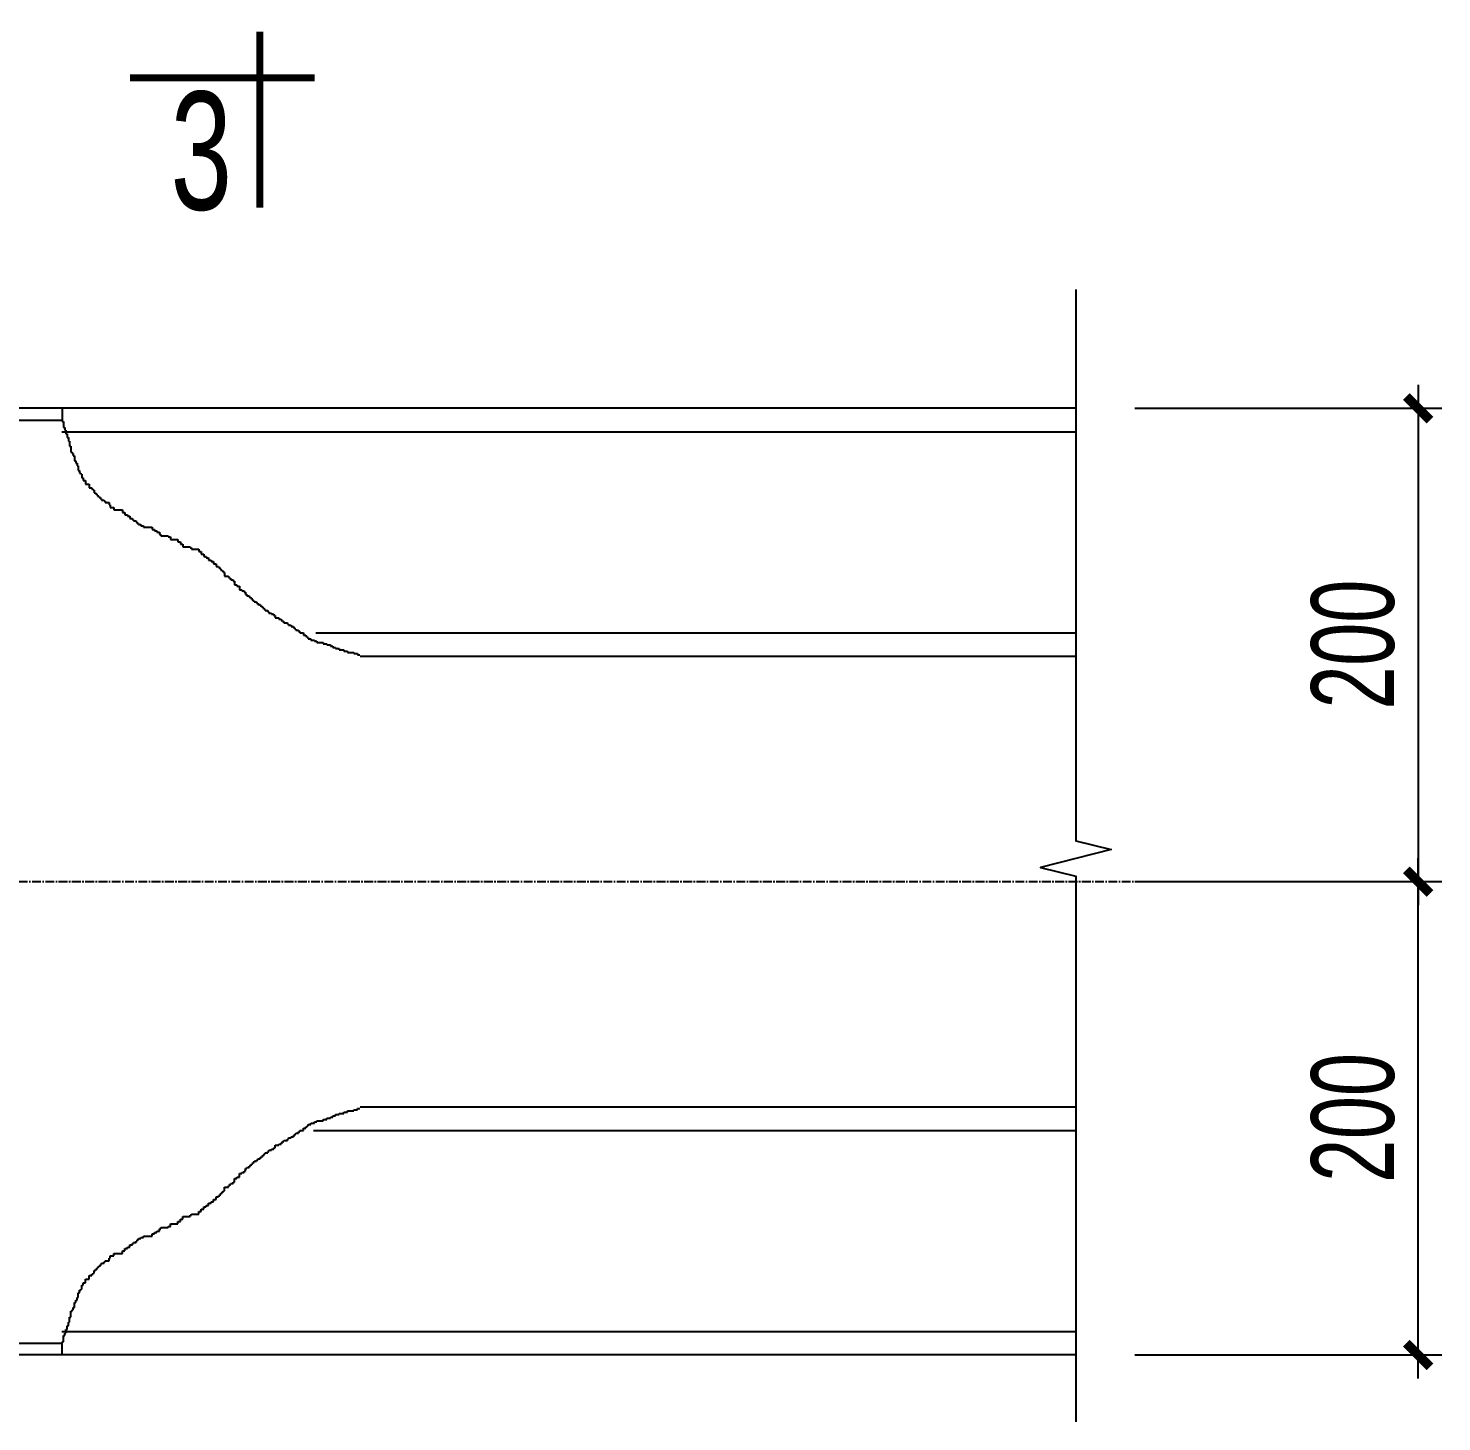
# Model space of a CAD drawing. Extents: x -73672 to 366960, y -527333 to 140666.
# Drawn here: x 228950 to 234933, y -352240 to -346341 of the extents above; entities that cross this region are included whole.
import ezdxf

# ---------------------------------------------------------------- set-up
doc = ezdxf.new("R2010")
doc.units = 0
doc.header["$LTSCALE"] = 1000
doc.header["$MEASUREMENT"] = 0
doc.linetypes.add('CENTER2', pattern=[1.125, 0.75, -0.125, 0.125, -0.125])
doc.linetypes.add('DASHED', pattern=[19.05, 12.7, -6.35])
for name, color, linetype in [('DOTE', 167, 'Continuous'), ('SYMB', 7, 'Continuous'), ('图层2', 3, 'Continuous'), ('图层3', 1, 'Continuous')]:
    doc.layers.add(name, color=color, linetype=linetype)
doc.styles.add('ACC', font='gas.shx', dxfattribs={"width": 0.7, "oblique": 1, "bigfont": 'Tssdchn.shx'})
doc.dimstyles.new('ISO-10', dxfattribs={"dimscale": 100, "dimtxt": 3.5, "dimasz": 1, "dimexe": 1, "dimexo": 2.5, "dimgap": 1, "dimtad": 1, "dimdec": 0, "dimlfac": 0.1, "dimtxsty": 'ACC', "dimblk": 'ARCHTICK', "dimcen": 2.5, "dimdle": 1, "dimclrd": 3, "dimclre": 3, "dimadec": 0, "dimazin": 0, "dimtfac": 1, "dimtdec": 0, "dimtix": 1, "dimtmove": 2, "dimatfit": 3, "dimfxl": 0, "dimlwd": -1, "dimlwe": -1, "dimarcsym": 0})

# ---------------------------------------------------------------- blocks, each defined once
blk = doc.blocks.new('_ArchTick')
at = {"color": 0, "linetype": 'ByBlock', "const_width": 0.4}
blk.add_lwpolyline([(-0.5, -0.5), (0.5, 0.5)], dxfattribs=at)
blk = doc.blocks.new('*D7658')
at = {"color": 3}
for p, q in [((234832.8, -347849.5), (234832.8, -350053.3)), ((233634.1, -347949.5), (234932.8, -347949.5)), ((233634.1, -349953.3), (234932.8, -349953.3))]:
    blk.add_line(p, q, dxfattribs=at)
at = {"layer": 'Defpoints', "color": 0}
for p in [(233384.1, -347949.5), (233384.1, -349953.3), (234832.8, -349953.3)]:
    blk.add_point(p, dxfattribs=at)
at = {"color": 3, "linetype": 'ByBlock', "xscale": 100, "yscale": 100, "zscale": 100}
for p, rotation in [((234832.8, -347949.5), 90), ((234832.8, -349953.3), 270)]:
    blk.add_blockref('_ArchTick', p, dxfattribs=dict(at, rotation=rotation))
at = {"color": 0, "insert": (234557.8, -348951.4), "char_height": 350, "attachment_point": 5, "rotation": 90, "style": 'ACC'}
blk.add_mtext('200', dxfattribs=at)
blk = doc.blocks.new('*D7659')
at = {"color": 3}
for p, q in [((234832.8, -352057.2), (234832.8, -349853.3)), ((233634.1, -349953.3), (234932.8, -349953.3)), ((233634.1, -351957.2), (234932.8, -351957.2))]:
    blk.add_line(p, q, dxfattribs=at)
at = {"layer": 'Defpoints', "color": 0}
for p in [(233384.1, -349953.3), (234832.8, -349953.3), (233384.1, -351957.2)]:
    blk.add_point(p, dxfattribs=at)
at = {"color": 3, "linetype": 'ByBlock', "xscale": 100, "yscale": 100, "zscale": 100}
for p, rotation in [((234832.8, -349953.3), 90), ((234832.8, -351957.2), 270)]:
    blk.add_blockref('_ArchTick', p, dxfattribs=dict(at, rotation=rotation))
at = {"color": 0, "insert": (234557.8, -350955.3), "char_height": 350, "attachment_point": 5, "rotation": 90, "style": 'ACC'}
blk.add_mtext('200', dxfattribs=at)

msp = doc.modelspace()

# ---------------------------------------------------------------- linework, layer by layer
for p, q in [((233384.1, -347949.47), (223068.35, -347949.47)), ((229093.61, -347949.47), (229093.61, -348005.32)), ((226896.34, -347999.47), (229092.46, -347999.47)), ((229093.61, -348005.32), (229098.81, -348005.32)), ((229098.81, -348005.32), (229098.81, -348031.32)), ((229098.81, -348031.32), (229104.02, -348031.32)), ((229104.02, -348031.32), (229104.02, -348041.71)), ((229104.02, -348041.71), (229109.23, -348041.71)), ((229109.23, -348041.71), (229109.23, -348057.31)), ((229109.23, -348057.31), (229114.44, -348057.31)), ((229114.44, -348057.31), (229114.44, -348072.91)), ((229114.44, -348072.91), (229119.64, -348072.91)), ((229119.64, -348072.91), (229119.64, -348088.5)), ((229119.64, -348088.5), (229124.85, -348088.5)), ((229124.85, -348088.5), (229124.85, -348109.3)), ((229124.85, -348109.3), (229130.06, -348109.3)), ((229130.06, -348109.3), (229130.06, -348135.29)), ((229130.06, -348135.29), (229135.27, -348135.29)), ((229135.27, -348135.29), (229135.27, -348140.49)), ((229135.27, -348140.49), (229140.47, -348140.49)), ((229140.47, -348140.49), (229140.47, -348150.88)), ((229140.47, -348150.88), (229145.68, -348150.88)), ((229145.68, -348150.88), (229145.68, -348171.68)), ((229145.68, -348171.68), (229150.89, -348171.68)), ((229150.89, -348171.68), (229150.89, -348182.08)), ((229150.89, -348182.08), (229156.1, -348182.08)), ((229156.1, -348182.08), (229156.1, -348192.47)), ((229156.1, -348192.47), (229161.3, -348192.47)), ((229161.3, -348192.47), (229161.3, -348213.27)), ((229161.3, -348213.27), (229166.51, -348213.27)), ((229166.51, -348213.27), (229166.51, -348223.67)), ((229166.51, -348223.67), (229171.72, -348223.67)), ((229171.72, -348223.67), (229171.72, -348228.86)), ((229171.72, -348228.86), (229176.92, -348228.86)), ((229176.92, -348228.86), (229176.92, -348244.46)), ((229176.92, -348244.46), (229182.13, -348244.46)), ((229182.13, -348244.46), (229182.13, -348254.86)), ((229182.13, -348254.86), (229192.55, -348254.86)), ((229192.55, -348254.86), (229192.55, -348270.45)), ((229192.55, -348270.45), (229208.17, -348270.45)), ((229208.17, -348270.45), (229208.17, -348286.05)), ((229208.17, -348286.05), (229218.58, -348286.05)), ((229218.58, -348286.05), (229218.58, -348291.25)), ((229218.58, -348291.25), (229223.79, -348291.25)), ((229223.79, -348291.25), (229223.79, -348296.45)), ((229223.79, -348296.45), (229229, -348296.45)), ((229229, -348296.45), (229229, -348306.84)), ((229229, -348306.84), (229234.21, -348306.84)), ((229234.21, -348306.84), (229234.21, -348312.04)), ((229234.21, -348312.04), (229239.41, -348312.04)), ((229239.41, -348312.04), (229239.41, -348317.24)), ((229239.41, -348317.24), (229244.62, -348317.24)), ((229244.62, -348317.24), (229244.62, -348322.44)), ((229244.62, -348322.44), (229249.83, -348322.44)), ((229249.83, -348322.44), (229249.83, -348327.64)), ((229249.83, -348327.64), (229255.04, -348327.64)), ((229255.04, -348327.64), (229255.04, -348332.84)), ((229255.04, -348332.84), (229260.24, -348332.84)), ((229260.24, -348332.84), (229260.24, -348338.03)), ((229260.24, -348338.03), (229270.66, -348338.03)), ((229270.66, -348338.03), (229270.66, -348343.23)), ((229270.66, -348343.23), (229275.86, -348343.23)), ((229275.86, -348343.23), (229275.86, -348348.43)), ((229275.86, -348348.43), (229291.49, -348348.43)), ((229291.49, -348348.43), (229291.49, -348358.83)), ((229291.49, -348358.83), (229296.69, -348358.83)), ((229296.69, -348358.83), (229296.69, -348369.23)), ((229296.69, -348369.23), (229312.32, -348369.23)), ((229312.32, -348369.23), (229312.32, -348379.62)), ((229312.32, -348379.62), (229348.77, -348379.62)), ((229348.77, -348379.62), (229348.77, -348390.02)), ((229348.77, -348390.02), (229359.18, -348390.02)), ((229359.18, -348390.02), (229359.18, -348400.42)), ((229359.18, -348400.42), (229369.6, -348400.42)), ((229369.6, -348400.42), (229369.6, -348405.62)), ((229369.6, -348405.62), (229380.01, -348405.62)), ((229380.01, -348405.62), (229380.01, -348416.01)), ((229380.01, -348416.01), (229390.43, -348416.01)), ((229390.43, -348416.01), (229390.43, -348421.21)), ((229390.43, -348421.21), (229395.63, -348421.21)), ((229395.63, -348421.21), (229395.63, -348426.41)), ((229395.63, -348426.41), (229406.05, -348426.41)), ((229406.05, -348426.41), (229406.05, -348431.61)), ((229406.05, -348431.61), (229411.26, -348431.61)), ((229411.26, -348431.61), (229411.26, -348436.81)), ((229411.26, -348436.81), (229416.46, -348436.81)), ((229416.46, -348436.81), (229416.46, -348442.01)), ((229416.46, -348442.01), (229426.88, -348442.01)), ((229426.88, -348442.01), (229426.88, -348447.21)), ((229426.88, -348447.21), (229437.29, -348447.21)), ((229437.29, -348447.21), (229437.29, -348452.4)), ((229437.29, -348452.4), (229473.74, -348452.4)), ((229473.74, -348452.4), (229473.74, -348462.8)), ((229473.74, -348462.8), (229484.16, -348462.8)), ((229484.16, -348462.8), (229484.16, -348468)), ((229484.16, -348468), (229494.57, -348468)), ((229494.57, -348468), (229494.57, -348473.2)), ((229494.57, -348473.2), (229504.99, -348473.2)), ((229504.99, -348473.2), (229504.99, -348483.6)), ((229504.99, -348483.6), (229510.2, -348483.6)), ((229510.2, -348483.6), (229510.2, -348488.79)), ((229510.2, -348488.79), (229541.44, -348488.79)), ((229541.44, -348488.79), (229541.44, -348493.99)), ((229541.44, -348493.99), (229551.85, -348493.99)), ((229551.85, -348493.99), (229551.85, -348504.39)), ((229551.85, -348504.39), (229583.1, -348504.39)), ((229583.1, -348504.39), (229583.1, -348514.79)), ((229583.1, -348514.79), (229593.51, -348514.79)), ((229593.51, -348514.79), (229593.51, -348525.19)), ((229593.51, -348525.19), (229603.93, -348525.19)), ((229603.93, -348525.19), (229603.93, -348535.58)), ((229603.93, -348535.58), (229635.17, -348535.58)), ((229635.17, -348535.58), (229635.17, -348540.78)), ((229635.17, -348540.78), (229640.38, -348540.78)), ((229640.38, -348540.78), (229640.38, -348545.98)), ((229640.38, -348545.98), (229671.62, -348545.98)), ((229671.62, -348545.98), (229671.62, -348556.38)), ((229671.62, -348556.38), (229682.04, -348556.38)), ((229682.04, -348556.38), (229682.04, -348566.77)), ((229682.04, -348566.77), (229692.45, -348566.77)), ((229692.45, -348566.77), (229692.45, -348577.17)), ((229692.45, -348577.17), (229702.87, -348577.17)), ((229702.87, -348577.17), (229702.87, -348582.37)), ((229702.87, -348582.37), (229713.28, -348582.37)), ((229713.28, -348582.37), (229713.28, -348592.77)), ((229713.28, -348592.77), (229723.7, -348592.77)), ((229723.7, -348592.77), (229723.7, -348597.97)), ((229723.7, -348597.97), (229734.11, -348597.97)), ((229734.11, -348597.97), (229734.11, -348608.36)), ((229734.11, -348608.36), (229744.53, -348608.36)), ((229744.53, -348608.36), (229744.53, -348618.76)), ((229744.53, -348618.76), (229754.94, -348618.76)), ((229754.94, -348618.76), (229754.94, -348623.96)), ((229754.94, -348623.96), (229760.15, -348623.96)), ((229760.15, -348623.96), (229760.15, -348629.16)), ((229760.15, -348629.16), (229765.36, -348629.16)), ((229765.36, -348629.16), (229765.36, -348634.36)), ((229765.36, -348634.36), (229770.56, -348634.36)), ((229770.56, -348634.36), (229770.56, -348639.55)), ((229770.56, -348639.55), (229775.77, -348639.55)), ((229775.77, -348639.55), (229775.77, -348644.75)), ((229775.77, -348644.75), (229780.98, -348644.75)), ((229780.98, -348644.75), (229780.98, -348660.35)), ((229780.98, -348660.35), (229796.6, -348660.35)), ((229796.6, -348660.35), (229796.6, -348665.55)), ((229796.6, -348665.55), (229801.81, -348665.55)), ((229801.81, -348665.55), (229801.81, -348670.75)), ((229801.81, -348670.75), (229807.02, -348670.75)), ((229807.02, -348670.75), (229807.02, -348675.95)), ((229807.02, -348675.95), (229817.43, -348675.95)), ((229817.43, -348675.95), (229817.43, -348681.14)), ((229817.43, -348681.14), (229822.64, -348681.14)), ((229822.64, -348681.14), (229822.64, -348696.74)), ((229822.64, -348696.74), (229833.05, -348696.74)), ((229833.05, -348696.74), (229833.05, -348701.94)), ((229833.05, -348701.94), (229843.47, -348701.94)), ((229843.47, -348701.94), (229843.47, -348717.53)), ((229843.47, -348717.53), (229853.88, -348717.53)), ((229853.88, -348717.53), (229853.88, -348722.73)), ((229853.88, -348722.73), (229864.3, -348722.73)), ((229864.3, -348722.73), (229864.3, -348727.93)), ((229864.3, -348727.93), (229869.5, -348727.93)), ((229869.5, -348727.93), (229869.5, -348738.33)), ((229869.5, -348738.33), (229874.71, -348738.33)), ((229874.71, -348738.33), (229874.71, -348743.53)), ((229874.71, -348743.53), (229885.13, -348743.53)), ((229885.13, -348743.53), (229885.13, -348748.73)), ((229885.13, -348748.73), (229890.33, -348748.73)), ((229890.33, -348748.73), (229890.33, -348753.92)), ((229890.33, -348753.92), (229895.54, -348753.92)), ((229895.54, -348753.92), (229895.54, -348759.12)), ((229895.54, -348759.12), (229900.75, -348759.12)), ((229900.75, -348759.12), (229900.75, -348764.32)), ((229900.75, -348764.32), (229905.96, -348764.32)), ((229905.96, -348764.32), (229905.96, -348769.52)), ((229905.96, -348769.52), (229916.37, -348769.52)), ((229916.37, -348769.52), (229916.37, -348774.72)), ((229916.37, -348774.72), (229921.58, -348774.72)), ((229921.58, -348774.72), (229921.58, -348779.92)), ((229921.58, -348779.92), (229931.99, -348779.92)), ((229931.99, -348779.92), (229931.99, -348785.12)), ((229931.99, -348785.12), (229937.2, -348785.12)), ((229937.2, -348785.12), (229937.2, -348790.31)), ((229937.2, -348790.31), (229942.41, -348790.31)), ((229942.41, -348790.31), (229942.41, -348795.51)), ((229942.41, -348795.51), (229947.61, -348795.51)), ((229947.61, -348795.51), (229947.61, -348800.71)), ((229947.61, -348800.71), (229952.82, -348800.71)), ((229952.82, -348800.71), (229952.82, -348805.91)), ((229952.82, -348805.91), (229963.24, -348805.91)), ((229963.24, -348805.91), (229963.24, -348811.11)), ((229963.24, -348811.11), (229968.44, -348811.11)), ((229968.44, -348811.11), (229968.44, -348816.31)), ((229968.44, -348816.31), (229978.86, -348816.31)), ((229978.86, -348816.31), (229978.86, -348821.51)), ((229978.86, -348821.51), (229989.27, -348821.51)), ((229989.27, -348821.51), (229989.27, -348826.7)), ((229989.27, -348826.7), (229994.48, -348826.7)), ((229994.48, -348826.7), (229994.48, -348837.1)), ((229994.48, -348837.1), (230010.1, -348837.1)), ((230010.1, -348837.1), (230010.1, -348842.3)), ((230010.1, -348842.3), (230020.52, -348842.3)), ((230020.52, -348842.3), (230020.52, -348847.5)), ((230020.52, -348847.5), (230025.72, -348847.5)), ((230025.72, -348847.5), (230025.72, -348852.7)), ((230025.72, -348852.7), (230030.93, -348852.7)), ((230030.93, -348852.7), (230030.93, -348857.9)), ((230030.93, -348857.9), (230046.55, -348857.9)), ((230046.55, -348857.9), (230046.55, -348863.1)), ((230046.55, -348863.1), (230051.76, -348863.1)), ((230051.76, -348863.1), (230051.76, -348868.29)), ((230051.76, -348868.29), (230062.18, -348868.29)), ((230062.18, -348868.29), (230062.18, -348873.49)), ((230062.18, -348873.49), (230072.59, -348873.49)), ((230072.59, -348873.49), (230072.59, -348878.69)), ((230072.59, -348878.69), (230077.8, -348878.69)), ((230077.8, -348878.69), (230077.8, -348883.89)), ((230077.8, -348883.89), (230083.01, -348883.89)), ((230083.01, -348883.89), (230083.01, -348889.09)), ((230083.01, -348889.09), (230093.42, -348889.09)), ((230093.42, -348889.09), (230093.42, -348894.29)), ((230093.42, -348894.29), (230098.63, -348894.29)), ((230098.63, -348894.29), (230098.63, -348899.49)), ((230098.63, -348899.49), (230114.25, -348899.49)), ((230114.25, -348899.49), (230114.25, -348909.88)), ((230114.25, -348909.88), (230124.66, -348909.88)), ((230124.66, -348909.88), (230124.66, -348915.08)), ((230124.66, -348915.08), (230129.87, -348915.08)), ((230129.87, -348915.08), (230129.87, -348920.28)), ((230129.87, -348920.28), (230135.08, -348920.28)), ((230135.08, -348920.28), (230135.08, -348925.48)), ((230135.08, -348925.48), (230145.49, -348925.48)), ((230145.49, -348925.48), (230145.49, -348930.68)), ((230145.49, -348930.68), (230161.12, -348930.68)), ((230161.12, -348930.68), (230161.12, -348935.88)), ((230161.12, -348935.88), (230171.53, -348935.88)), ((230171.53, -348935.88), (230171.53, -348941.07)), ((230171.53, -348941.07), (230197.57, -348941.07)), ((230197.57, -348941.07), (230197.57, -348946.27)), ((230197.57, -348946.27), (230213.19, -348946.27)), ((230213.19, -348946.27), (230213.19, -348951.47)), ((230213.19, -348951.47), (230228.81, -348951.47)), ((230228.81, -348951.47), (230228.81, -348956.67)), ((230228.81, -348956.67), (230239.23, -348956.67)), ((230239.23, -348956.67), (230239.23, -348961.87)), ((230239.23, -348961.87), (230249.64, -348961.87)), ((230249.64, -348961.87), (230249.64, -348967.07)), ((230249.64, -348967.07), (230265.26, -348967.07)), ((230265.26, -348967.07), (230265.26, -348972.27)), ((230265.26, -348972.27), (230286.09, -348972.27)), ((230286.09, -348972.27), (230286.09, -348977.46)), ((230286.09, -348977.46), (230301.71, -348977.46)), ((230301.71, -348977.46), (230301.71, -348982.66)), ((230301.71, -348982.66), (230327.75, -348982.66)), ((230327.75, -348982.66), (230327.75, -348987.86)), ((230327.75, -348987.86), (230343.37, -348987.86)), ((230343.37, -348987.86), (230343.37, -348993.06)), ((230343.37, -348993.06), (230353.79, -348993.06)), ((230355.14, -348999.47), (233384.1, -348999.47)), ((230355.14, -350907.2), (233384.1, -350907.2)), ((230171.53, -350970.8), (230171.53, -350965.6)), ((230171.53, -350965.6), (230197.57, -350965.6)), ((230197.57, -350965.6), (230197.57, -350960.4)), ((230197.57, -350960.4), (230213.19, -350960.4)), ((230213.19, -350960.4), (230213.19, -350955.2)), ((230213.19, -350955.2), (230228.81, -350955.2)), ((230228.81, -350955.2), (230228.81, -350950.01)), ((230228.81, -350950.01), (230239.23, -350950.01)), ((230239.23, -350950.01), (230239.23, -350944.81)), ((230239.23, -350944.81), (230249.64, -350944.81)), ((230249.64, -350944.81), (230249.64, -350939.61)), ((230249.64, -350939.61), (230265.26, -350939.61)), ((230265.26, -350939.61), (230265.26, -350934.41)), ((230265.26, -350934.41), (230286.09, -350934.41)), ((230286.09, -350929.21), (230301.71, -350929.21)), ((230286.09, -350934.41), (230286.09, -350929.21)), ((230301.71, -350929.21), (230301.71, -350924.01)), ((230301.71, -350924.01), (230327.75, -350924.01)), ((230327.75, -350924.01), (230327.75, -350918.81)), ((230327.75, -350918.81), (230343.37, -350918.81)), ((230343.37, -350918.81), (230343.37, -350913.62)), ((230343.37, -350913.62), (230353.79, -350913.62)), ((230072.59, -351033.18), (230072.59, -351027.98)), ((230072.59, -351027.98), (230077.8, -351027.98)), ((230077.8, -351027.98), (230077.8, -351022.79)), ((230077.8, -351022.79), (230083.01, -351022.79)), ((230083.01, -351022.79), (230083.01, -351017.59)), ((230083.01, -351017.59), (230093.42, -351017.59)), ((230093.42, -351017.59), (230093.42, -351012.39)), ((230093.42, -351012.39), (230098.63, -351012.39)), ((230098.63, -351012.39), (230098.63, -351007.19)), ((230098.63, -351007.19), (230114.25, -351007.19)), ((230114.25, -351007.19), (230114.25, -350996.79)), ((230114.25, -350996.79), (230124.66, -350996.79)), ((230124.66, -350996.79), (230124.66, -350991.59)), ((230124.66, -350991.59), (230129.87, -350991.59)), ((230129.87, -350991.59), (230129.87, -350986.4)), ((230129.87, -350986.4), (230135.08, -350986.4)), ((230135.08, -350986.4), (230135.08, -350981.2)), ((230135.08, -350981.2), (230145.49, -350981.2)), ((230145.49, -350981.2), (230145.49, -350976)), ((230145.49, -350976), (230161.12, -350976)), ((230161.12, -350976), (230161.12, -350970.8)), ((230161.12, -350970.8), (230171.53, -350970.8)), ((229978.86, -351090.37), (229978.86, -351085.17)), ((229978.86, -351085.17), (229989.27, -351085.17)), ((229989.27, -351085.17), (229989.27, -351079.97)), ((229989.27, -351079.97), (229994.48, -351079.97)), ((229994.48, -351079.97), (229994.48, -351069.57)), ((229994.48, -351069.57), (230010.1, -351069.57)), ((230010.1, -351069.57), (230010.1, -351064.38)), ((230010.1, -351064.38), (230020.52, -351064.38)), ((230020.52, -351064.38), (230020.52, -351059.18)), ((230020.52, -351059.18), (230025.72, -351059.18)), ((230025.72, -351059.18), (230025.72, -351053.98)), ((230025.72, -351053.98), (230030.93, -351053.98)), ((230030.93, -351053.98), (230030.93, -351048.78)), ((230030.93, -351048.78), (230046.55, -351048.78)), ((230046.55, -351048.78), (230046.55, -351043.58)), ((230046.55, -351043.58), (230051.76, -351043.58)), ((230051.76, -351043.58), (230051.76, -351038.38)), ((230051.76, -351038.38), (230062.18, -351038.38)), ((230062.18, -351038.38), (230062.18, -351033.18)), ((230062.18, -351033.18), (230072.59, -351033.18)), ((229895.54, -351152.75), (229895.54, -351147.55)), ((229895.54, -351147.55), (229900.75, -351147.55)), ((229900.75, -351147.55), (229900.75, -351142.35)), ((229900.75, -351142.35), (229905.96, -351142.35)), ((229905.96, -351142.35), (229905.96, -351137.16)), ((229905.96, -351137.16), (229916.37, -351137.16)), ((229916.37, -351137.16), (229916.37, -351131.96)), ((229916.37, -351131.96), (229921.58, -351131.96)), ((229921.58, -351131.96), (229921.58, -351126.76)), ((229921.58, -351126.76), (229931.99, -351126.76)), ((229931.99, -351126.76), (229931.99, -351121.56)), ((229931.99, -351121.56), (229937.2, -351121.56)), ((229937.2, -351121.56), (229937.2, -351116.36)), ((229937.2, -351116.36), (229942.41, -351116.36)), ((229942.41, -351116.36), (229942.41, -351111.16)), ((229942.41, -351111.16), (229947.61, -351111.16)), ((229947.61, -351111.16), (229947.61, -351105.96)), ((229947.61, -351105.96), (229952.82, -351105.96)), ((229952.82, -351105.96), (229952.82, -351100.77)), ((229952.82, -351100.77), (229963.24, -351100.77)), ((229963.24, -351100.77), (229963.24, -351095.57)), ((229963.24, -351095.57), (229968.44, -351095.57)), ((229968.44, -351095.57), (229968.44, -351090.37)), ((229968.44, -351090.37), (229978.86, -351090.37)), ((229833.05, -351209.94), (229833.05, -351204.74)), ((229833.05, -351204.74), (229843.47, -351204.74)), ((229843.47, -351204.74), (229843.47, -351189.14)), ((229843.47, -351189.14), (229853.88, -351189.14)), ((229853.88, -351189.14), (229853.88, -351183.94)), ((229853.88, -351183.94), (229864.3, -351183.94)), ((229864.3, -351183.94), (229864.3, -351178.74)), ((229864.3, -351178.74), (229869.5, -351178.74)), ((229869.5, -351178.74), (229869.5, -351168.35)), ((229869.5, -351168.35), (229874.71, -351168.35)), ((229874.71, -351168.35), (229874.71, -351163.15)), ((229874.71, -351163.15), (229885.13, -351163.15)), ((229885.13, -351163.15), (229885.13, -351157.95)), ((229885.13, -351157.95), (229890.33, -351157.95)), ((229890.33, -351157.95), (229890.33, -351152.75)), ((229890.33, -351152.75), (229895.54, -351152.75)), ((229770.56, -351272.32), (229770.56, -351267.12)), ((229770.56, -351267.12), (229775.77, -351267.12)), ((229775.77, -351267.12), (229775.77, -351261.92)), ((229775.77, -351261.92), (229780.98, -351261.92)), ((229780.98, -351261.92), (229780.98, -351246.33)), ((229780.98, -351246.33), (229796.6, -351246.33)), ((229796.6, -351246.33), (229796.6, -351241.13)), ((229796.6, -351241.13), (229801.81, -351241.13)), ((229801.81, -351241.13), (229801.81, -351235.93)), ((229801.81, -351235.93), (229807.02, -351235.93)), ((229807.02, -351235.93), (229807.02, -351230.73)), ((229807.02, -351230.73), (229817.43, -351230.73)), ((229817.43, -351230.73), (229817.43, -351225.53)), ((229817.43, -351225.53), (229822.64, -351225.53)), ((229822.64, -351225.53), (229822.64, -351209.94)), ((229822.64, -351209.94), (229833.05, -351209.94)), ((229702.87, -351329.5), (229702.87, -351324.31)), ((229702.87, -351324.31), (229713.28, -351324.31)), ((229713.28, -351324.31), (229713.28, -351313.91)), ((229713.28, -351313.91), (229723.7, -351313.91)), ((229723.7, -351313.91), (229723.7, -351308.71)), ((229723.7, -351308.71), (229734.11, -351308.71)), ((229734.11, -351308.71), (229734.11, -351298.31)), ((229734.11, -351298.31), (229744.53, -351298.31)), ((229744.53, -351298.31), (229744.53, -351287.92)), ((229744.53, -351287.92), (229754.94, -351287.92)), ((229754.94, -351287.92), (229754.94, -351282.72)), ((229754.94, -351282.72), (229760.15, -351282.72)), ((229760.15, -351282.72), (229760.15, -351277.52)), ((229760.15, -351277.52), (229765.36, -351277.52)), ((229765.36, -351277.52), (229765.36, -351272.32)), ((229765.36, -351272.32), (229770.56, -351272.32)), ((229593.51, -351391.89), (229593.51, -351381.49)), ((229593.51, -351381.49), (229603.93, -351381.49)), ((229603.93, -351381.49), (229603.93, -351371.09)), ((229603.93, -351371.09), (229635.17, -351371.09)), ((229635.17, -351371.09), (229635.17, -351365.9)), ((229635.17, -351365.9), (229640.38, -351365.9)), ((229640.38, -351365.9), (229640.38, -351360.7)), ((229640.38, -351360.7), (229671.62, -351360.7)), ((229671.62, -351360.7), (229671.62, -351350.3)), ((229671.62, -351350.3), (229682.04, -351350.3)), ((229682.04, -351350.3), (229682.04, -351339.9)), ((229682.04, -351339.9), (229692.45, -351339.9)), ((229692.45, -351339.9), (229692.45, -351329.5)), ((229692.45, -351329.5), (229702.87, -351329.5)), ((229473.74, -351454.27), (229473.74, -351443.87)), ((229473.74, -351443.87), (229484.16, -351443.87)), ((229484.16, -351443.87), (229484.16, -351438.68)), ((229484.16, -351438.68), (229494.57, -351438.68)), ((229494.57, -351438.68), (229494.57, -351433.48)), ((229494.57, -351433.48), (229504.99, -351433.48)), ((229504.99, -351433.48), (229504.99, -351423.08)), ((229504.99, -351423.08), (229510.2, -351423.08)), ((229510.2, -351423.08), (229510.2, -351417.88)), ((229510.2, -351417.88), (229541.44, -351417.88)), ((229541.44, -351417.88), (229541.44, -351412.68)), ((229541.44, -351412.68), (229551.85, -351412.68)), ((229551.85, -351412.68), (229551.85, -351402.29)), ((229551.85, -351402.29), (229583.1, -351402.29)), ((229583.1, -351402.29), (229583.1, -351391.89)), ((229583.1, -351391.89), (229593.51, -351391.89)), ((229359.18, -351516.65), (229359.18, -351506.26)), ((229359.18, -351506.26), (229369.6, -351506.26)), ((229369.6, -351506.26), (229369.6, -351501.06)), ((229369.6, -351501.06), (229380.01, -351501.06)), ((229380.01, -351501.06), (229380.01, -351490.66)), ((229380.01, -351490.66), (229390.43, -351490.66)), ((229390.43, -351490.66), (229390.43, -351485.46)), ((229390.43, -351485.46), (229395.63, -351485.46)), ((229395.63, -351485.46), (229395.63, -351480.26)), ((229395.63, -351480.26), (229406.05, -351480.26)), ((229406.05, -351480.26), (229406.05, -351475.07)), ((229406.05, -351475.07), (229411.26, -351475.07)), ((229411.26, -351475.07), (229411.26, -351469.87)), ((229411.26, -351469.87), (229416.46, -351469.87)), ((229416.46, -351469.87), (229416.46, -351464.67)), ((229416.46, -351464.67), (229426.88, -351464.67)), ((229426.88, -351464.67), (229426.88, -351459.47)), ((229426.88, -351459.47), (229437.29, -351459.47)), ((229437.29, -351454.27), (229473.74, -351454.27)), ((229437.29, -351459.47), (229437.29, -351454.27)), ((229270.66, -351568.64), (229270.66, -351563.44)), ((229270.66, -351563.44), (229275.86, -351563.44)), ((229275.86, -351563.44), (229275.86, -351558.24)), ((229275.86, -351558.24), (229291.49, -351558.24)), ((229291.49, -351558.24), (229291.49, -351547.85)), ((229291.49, -351547.85), (229296.69, -351547.85)), ((229296.69, -351547.85), (229296.69, -351537.45)), ((229296.69, -351537.45), (229312.32, -351537.45)), ((229312.32, -351537.45), (229312.32, -351527.05)), ((229312.32, -351527.05), (229348.77, -351527.05)), ((229348.77, -351527.05), (229348.77, -351516.65)), ((229348.77, -351516.65), (229359.18, -351516.65)), ((229208.17, -351636.22), (229208.17, -351620.63)), ((229208.17, -351620.63), (229218.58, -351620.63)), ((229218.58, -351620.63), (229218.58, -351615.43)), ((229218.58, -351615.43), (229223.79, -351615.43)), ((229223.79, -351615.43), (229223.79, -351610.23)), ((229223.79, -351610.23), (229229, -351610.23)), ((229229, -351610.23), (229229, -351599.83)), ((229229, -351599.83), (229234.21, -351599.83)), ((229234.21, -351599.83), (229234.21, -351594.63)), ((229234.21, -351594.63), (229239.41, -351594.63)), ((229239.41, -351594.63), (229239.41, -351589.44)), ((229239.41, -351589.44), (229244.62, -351589.44)), ((229244.62, -351589.44), (229244.62, -351584.24)), ((229244.62, -351584.24), (229249.83, -351584.24)), ((229249.83, -351584.24), (229249.83, -351579.04)), ((229249.83, -351579.04), (229255.04, -351579.04)), ((229255.04, -351579.04), (229255.04, -351573.84)), ((229255.04, -351573.84), (229260.24, -351573.84)), ((229260.24, -351573.84), (229260.24, -351568.64)), ((229260.24, -351568.64), (229270.66, -351568.64)), ((229166.51, -351693.41), (229166.51, -351683.01)), ((229166.51, -351683.01), (229171.72, -351683.01)), ((229171.72, -351683.01), (229171.72, -351677.81)), ((229171.72, -351677.81), (229176.92, -351677.81)), ((229176.92, -351662.22), (229182.13, -351662.22)), ((229176.92, -351677.81), (229176.92, -351662.22)), ((229182.13, -351662.22), (229182.13, -351651.82)), ((229182.13, -351651.82), (229192.55, -351651.82)), ((229192.55, -351636.22), (229208.17, -351636.22)), ((229192.55, -351651.82), (229192.55, -351636.22)), ((229145.68, -351755.79), (229145.68, -351735)), ((229145.68, -351735), (229150.89, -351735)), ((229150.89, -351735), (229150.89, -351724.6)), ((229150.89, -351724.6), (229156.1, -351724.6)), ((229156.1, -351724.6), (229156.1, -351714.2)), ((229156.1, -351714.2), (229161.3, -351714.2)), ((229161.3, -351714.2), (229161.3, -351693.41)), ((229161.3, -351693.41), (229166.51, -351693.41)), ((229124.85, -351818.17), (229124.85, -351797.38)), ((229124.85, -351797.38), (229130.06, -351797.38)), ((229130.06, -351797.38), (229130.06, -351771.39)), ((229130.06, -351771.39), (229135.27, -351771.39)), ((229135.27, -351771.39), (229135.27, -351766.19)), ((229135.27, -351766.19), (229140.47, -351766.19)), ((229140.47, -351766.19), (229140.47, -351755.79)), ((229140.47, -351755.79), (229145.68, -351755.79)), ((229104.02, -351864.96), (229109.23, -351864.96)), ((229104.02, -351875.36), (229104.02, -351864.96)), ((229109.23, -351864.96), (229109.23, -351849.37)), ((229109.23, -351849.37), (229114.44, -351849.37)), ((229114.44, -351849.37), (229114.44, -351833.77)), ((229114.44, -351833.77), (229119.64, -351833.77)), ((229119.64, -351833.77), (229119.64, -351818.17)), ((229119.64, -351818.17), (229124.85, -351818.17)), ((226893.22, -351907.2), (229092.46, -351907.2)), ((229093.61, -351957.2), (229093.61, -351901.35)), ((229093.61, -351901.35), (229098.81, -351901.35)), ((229098.81, -351901.35), (229098.81, -351875.36)), ((229098.81, -351875.36), (229104.02, -351875.36)), ((233384.1, -351957.2), (223068.35, -351957.2))]:
    msp.add_line(p, q)
at = {"layer": 'DOTE', "linetype": 'CENTER2', "ltscale": 0.05}
msp.add_line((223115.74, -349953.34), (234310.67, -349953.34), dxfattribs=at)
at = {"layer": 'SYMB'}
msp.add_lwpolyline([(233384.1, -347446.32), (233384.1, -349780.43), (233534.12, -349817.83), (233234.07, -349893.02), (233384.1, -349930.43), (233384.1, -352239.71)], dxfattribs=at)
at = {"layer": '图层2', "const_width": 30}
for points in [[(229930.15, -346355.74), (229930.15, -347100.86)], [(230161.37, -346550.93), (229379.75, -346550.93)]]:
    msp.add_lwpolyline(points, dxfattribs=at)
at = {"layer": '图层3', "linetype": 'DASHED', "ltscale": 0.5}
for p, q in [((229092.46, -348049.47), (233384.1, -348049.47)), ((230166.69, -348899.47), (233384.1, -348899.47)), ((230157.75, -351007.2), (233384.1, -351007.2)), ((229092.46, -351857.2), (233384.1, -351857.2))]:
    msp.add_line(p, q, dxfattribs=at)

# ---------------------------------------------------------------- texts
at = {"style": 'ACC', "width": 0.7}
msp.add_text('3', height=500, dxfattribs=at).set_placement((229552.07, -347108.81))

# ---------------------------------------------------------------- dimensions: what is measured, and where the dimension line sits
for p1, picture, middle in [((233384.1, -347949.47), '*D7658', (234557.84, -348951.4)), ((233384.1, -351957.2), '*D7659', (234557.84, -350955.27))]:
    dim = msp.add_linear_dim(base=(234832.84, -349953.34), p1=p1, p2=(233384.1, -349953.34), angle=90, text='200', dimstyle='ISO-10', override={"dimtxsty": 'ACC'})
    dim.commit()
    dim.dimension.update_dxf_attribs({"geometry": picture, "text_midpoint": middle})

doc.saveas('drawing.dxf')
